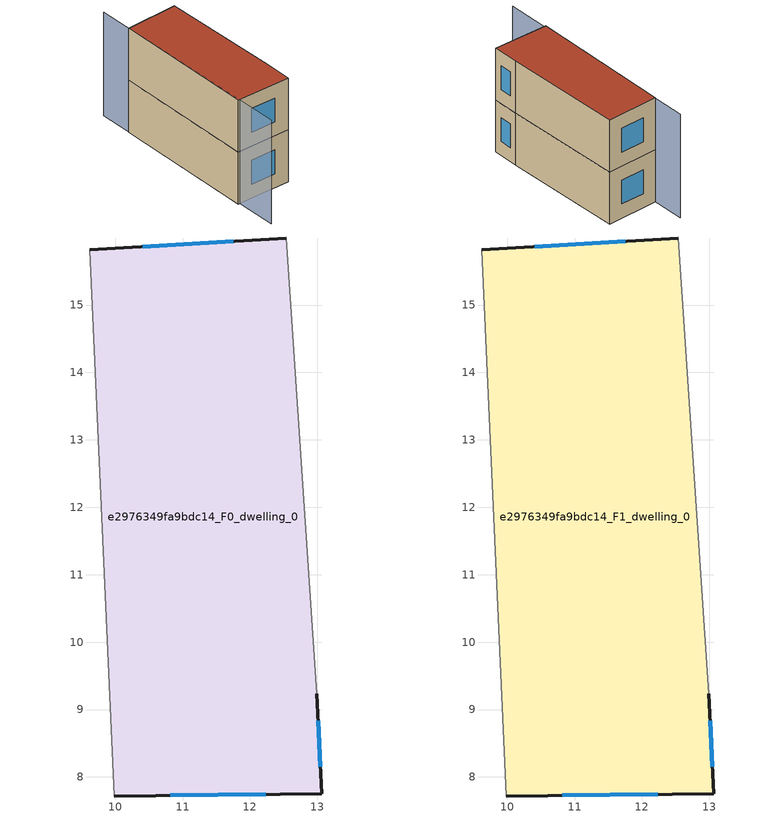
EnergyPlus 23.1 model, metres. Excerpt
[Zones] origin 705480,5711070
e2976349fa9bdc14_F0_dwelling_0
 floor ground (EU_floor_Construction): 12.54,16 12.99,9.23 13.06,7.75 9.99,7.72 9.62,15.82 z0
 wall outside (EU_wall_Construction): 12.54,16 9.62,15.82 / 9.99,7.72 13.06,7.75 12.99,9.23 z0:3
 wall adiabatic (EU_wall_Construction): 12.99,9.23 12.54,16 / 9.62,15.82 9.99,7.72 z0:3
 window (EU_Window_Construction): 11.75,15.95 10.41,15.87 / 13.04,8.15 13.01,8.83 / 10.82,7.73 12.23,7.74 z0.81:2.19
e2976349fa9bdc14_F1_dwelling_0
 floor to e2976349fa9bdc14_F0_dwelling_0 (EU_floor_Construction): 12.54,16 12.99,9.23 13.06,7.75 9.99,7.72 9.62,15.82 z3
 wall outside (EU_wall_Construction): 12.54,16 9.62,15.82 / 9.99,7.72 13.06,7.75 12.99,9.23 z3:6
 wall adiabatic (EU_wall_Construction): 12.99,9.23 12.54,16 / 9.62,15.82 9.99,7.72 z3:6
 window (EU_Window_Construction): 11.75,15.95 10.41,15.87 / 13.04,8.15 13.01,8.83 / 10.82,7.73 12.23,7.74 z3.81:5.19
 roof outside (EU_roof_Construction): 13.06,7.75 12.99,9.23 12.54,16 9.62,15.82 9.99,7.72 z6
shading: 9.53,17.65 10.19,5.39 z0:6
[Building]
EU S2 Campaign: North Axis=0; Terrain=City; Solar Distribution=FullExterior
[Site:Location]
London: Latitude=51.5; Longitude=-0.5; Time Zone=0; Elevation=25
[SizingPeriod:WeatherFileDays]
AnnualSizingPeriod: Begin Month=1; Begin Day of Month=1; End Month=12; End Day of Month=31; Day of Week for Start Day=Monday; Use Weather File Daylight Saving Period=No; Use Weather File Rain and Snow Indicators=No
[MATERIAL]
EU_InternalMass_Material: Roughness=MediumRough; Thickness=0.1; Conductivity=1; Density=1800; Specific Heat=900; Thermal Absorptance=0.9; Solar Absorptance=0.7; Visible Absorptance=0.7
[MATERIAL:NOMASS] Roughness=MediumRough; Thermal Absorptance=0.9; Solar Absorptance=0.7; Visible Absorptance=0.7
Name | Thermal Resistance
EU_wall_NoMass | 0.555556
EU_roof_NoMass | 0.510204
EU_floor_NoMass | 1.68919
[WINDOWMATERIAL:SIMPLEGLAZINGSYSTEM]
EU_Window_SimpleGlazing: UFactor=3.96; Solar Heat Gain Coefficient=0.85; Visible Transmittance=0.85
[CONSTRUCTION]
EU_wall_Construction: EU_wall_NoMass
EU_roof_Construction: EU_roof_NoMass
EU_floor_Construction: EU_floor_NoMass
EU_Window_Construction: EU_Window_SimpleGlazing
EU_InternalMass_Construction: EU_InternalMass_Material
[ZONE] Type=1; Multiplier=1; Ceiling Height=autocalculate; Floor Area=autocalculate; Part of Total Floor Area=Yes
Name | Volume
e2976349fa9bdc14_F0_dwelling_0 | 73.8054
e2976349fa9bdc14_F1_dwelling_0 | 73.8069
[INTERNALMASS] Construction=EU_InternalMass_Construction; Surface Area=24.602
Name | Zone or ZoneList
e2976349fa9bdc14_F0_dwelling_0_EU_InternalMass | e2976349fa9bdc14_F0_dwelling_0
e2976349fa9bdc14_F1_dwelling_0_EU_InternalMass | e2976349fa9bdc14_F1_dwelling_0
[OTHEREQUIPMENT] Fuel Type=Electricity; Design Level Calculation Method=Watts/Area; Power per Zone Floor Area=1; Fraction Latent=0; Fraction Radiant=0; Fraction Lost=0; Carbon Dioxide Generation Rate=0; EndUse Subcategory=EU_Step8_InternalGains
Name | Zone or ZoneList or Space or SpaceList | Schedule
EU_Step8_InternalGain_e2976349fa9bdc14_F0_dwelling_0_f000 | e2976349fa9bdc14_F0_dwelling_0 | EU_Step8_GainSchedule_e2976349fa9bdc14_F0_dwelling_0_f000
EU_Step8_InternalGain_e2976349fa9bdc14_F1_dwelling_0_f000 | e2976349fa9bdc14_F1_dwelling_0 | EU_Step8_GainSchedule_e2976349fa9bdc14_F1_dwelling_0_f000
[ZONEVENTILATION:DESIGNFLOWRATE] Schedule=EU_AlwaysOn; Design Flow Rate Calculation Method=AirChanges/Hour; Air Changes per Hour=0.48; Ventilation Type=Natural; Fan Pressure Rise=0; Fan Total Efficiency=1; Constant Term Coefficient=1; Temperature Term Coefficient=0; Velocity Term Coefficient=0; Velocity Squared Term Coefficient=0; Minimum Indoor Temperature=-100; Maximum Indoor Temperature=100; Delta Temperature=-100; Minimum Outdoor Temperature=-100; Maximum Outdoor Temperature=100; Maximum Wind Speed=40
Name | Zone or ZoneList or Space or SpaceList
EU_ConstantAir_e2976349fa9bdc14_F0_dwelling_0 | e2976349fa9bdc14_F0_dwelling_0
EU_ConstantAir_e2976349fa9bdc14_F1_dwelling_0 | e2976349fa9bdc14_F1_dwelling_0
[HVACTEMPLATE:THERMOSTAT] Constant Heating Setpoint=20; Constant Cooling Setpoint=50
EU_HeatOnly_e2976349fa9bdc14_F0_dwelling_0; EU_HeatOnly_e2976349fa9bdc14_F1_dwelling_0
[HVACTEMPLATE:ZONE:IDEALLOADSAIRSYSTEM] System Availability Schedule=EU_AlwaysOn; Maximum Heating Supply Air Temperature=50; Minimum Cooling Supply Air Temperature=13; Maximum Heating Supply Air Humidity Ratio=0.0156; Minimum Cooling Supply Air Humidity Ratio=0.0077; Heating Limit=NoLimit; Cooling Limit=NoLimit; Heating Availability Schedule=EU_AlwaysOn; Cooling Availability Schedule=EU_CoolingOff; Dehumidification Control Type=ConstantSensibleHeatRatio; Cooling Sensible Heat Ratio=0.7; Dehumidification Setpoint=60; Humidification Control Type=None; Humidification Setpoint=30; Outdoor Air Method=None; Outdoor Air Flow Rate per Person=0.00944; Outdoor Air Flow Rate per Zone Floor Area=0; Outdoor Air Flow Rate per Zone=0; Demand Controlled Ventilation Type=None; Outdoor Air Economizer Type=NoEconomizer; Heat Recovery Type=None; Sensible Heat Recovery Effectiveness=0.7; Latent Heat Recovery Effectiveness=0.65
Name | Template Thermostat
e2976349fa9bdc14_F0_dwelling_0 | EU_HeatOnly_e2976349fa9bdc14_F0_dwelling_0
e2976349fa9bdc14_F1_dwelling_0 | EU_HeatOnly_e2976349fa9bdc14_F1_dwelling_0
[SIZING:ZONE] Zone Cooling Design Supply Air Temperature Input Method=SupplyAirTemperature; Zone Cooling Design Supply Air Temperature=13; Zone Heating Design Supply Air Temperature Input Method=SupplyAirTemperature; Zone Heating Design Supply Air Temperature=50; Zone Cooling Design Supply Air Humidity Ratio=0.008; Zone Heating Design Supply Air Humidity Ratio=0.008; Cooling Design Air Flow Method=DesignDay; Cooling Design Air Flow Rate=0; Cooling Minimum Air Flow per Zone Floor Area=0.000762; Cooling Minimum Air Flow=0; Cooling Minimum Air Flow Fraction=0.2; Heating Design Air Flow Method=DesignDay; Heating Design Air Flow Rate=0; Heating Maximum Air Flow per Zone Floor Area=0.002032; Heating Maximum Air Flow=0.141576; Heating Maximum Air Flow Fraction=0.3; Account for Dedicated Outdoor Air System=No; Dedicated Outdoor Air System Control Strategy=NeutralSupplyAir; Dedicated Outdoor Air Low Setpoint Temperature for Design=autosize; Dedicated Outdoor Air High Setpoint Temperature for Design=autosize; Zone Load Sizing Method=Sensible Load Only No Latent Load; Zone Latent Cooling Design Supply Air Humidity Ratio Input Method=HumidityRatioDifference; Zone Cooling Design Supply Air Humidity Ratio Difference=0.005; Zone Latent Heating Design Supply Air Humidity Ratio Input Method=HumidityRatioDifference; Zone Humidification Design Supply Air Humidity Ratio Difference=0.005
e2976349fa9bdc14_F0_dwelling_0; e2976349fa9bdc14_F1_dwelling_0
[SCHEDULE:CONSTANT]
Name | Hourly Value
EU_AlwaysOn | 1
EU_CoolingOff | 0
[SCHEDULE:FILE] Column Number=1; Rows to Skip at Top=0; Number of Hours of Data=8760; Column Separator=Comma; Interpolate to Timestep=No; Minutes per Item=60; Adjust Schedule for Daylight Savings=Yes
Name | File
EU_Step8_GainSchedule_e2976349fa9bdc14_F0_dwelling_0_f000 | ../../schedules/e2976349fa9bdc14/e2976349fa9bdc14_F0_dwelling_0_f000_gain.csv
EU_Step8_GainSchedule_e2976349fa9bdc14_F1_dwelling_0_f000 | ../../schedules/e2976349fa9bdc14/e2976349fa9bdc14_F1_dwelling_0_f000_gain.csv
